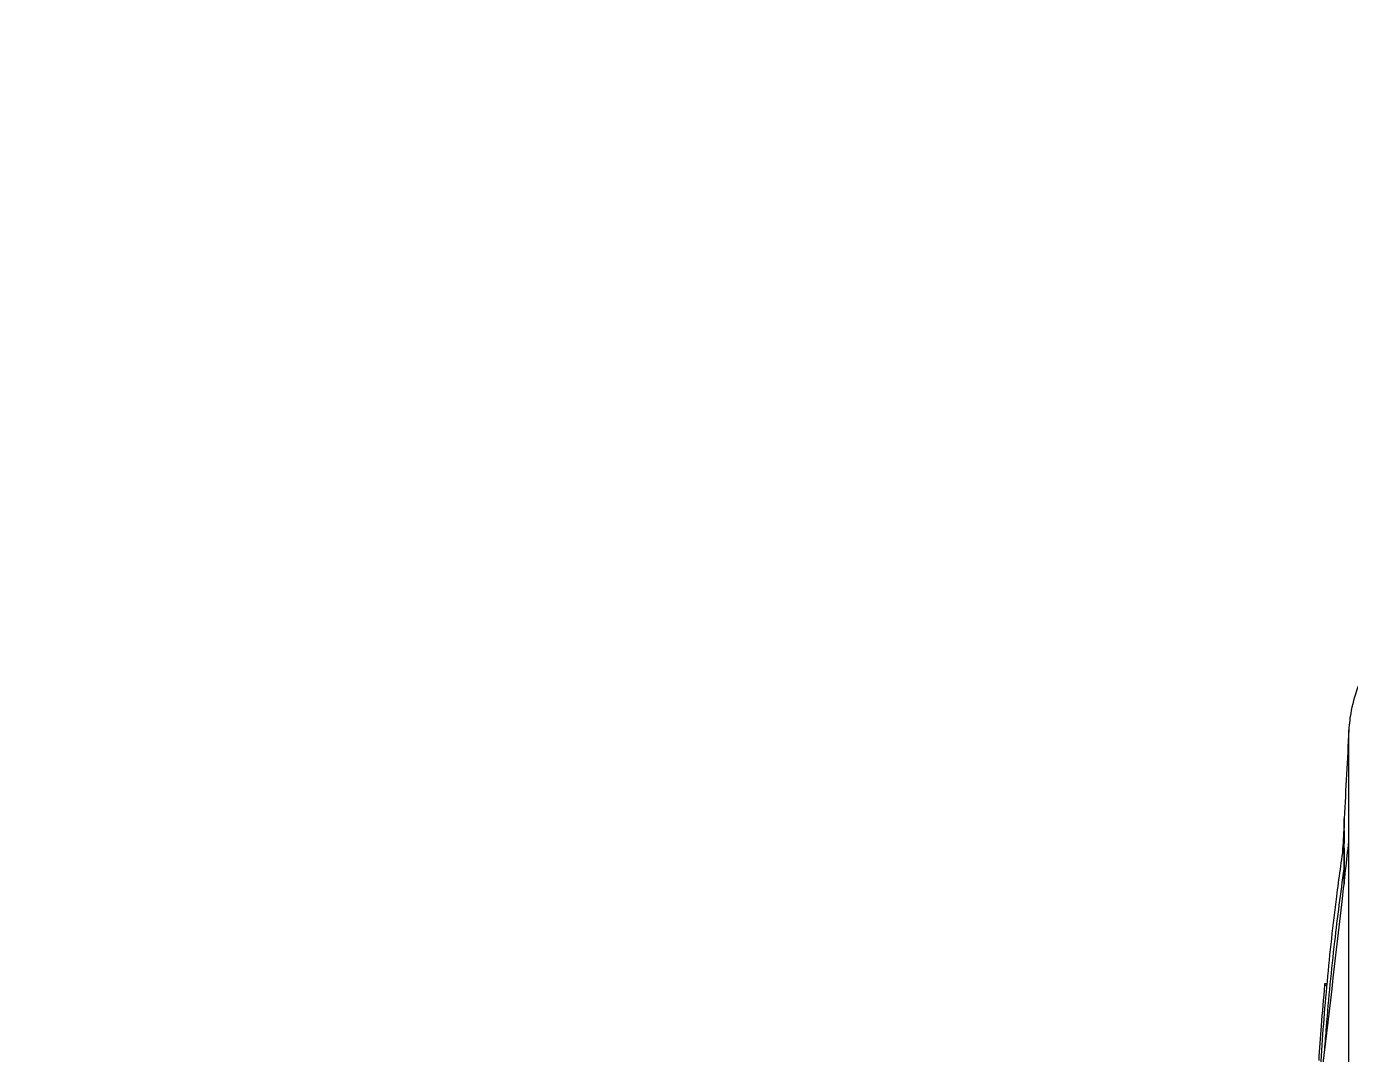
# Model space of a CAD drawing. Header units: millimetres. Extents: x 14484 to 44106, y -7531 to -758.
# Drawn here: x 19762.4 to 20140.1, y -1754.8 to -1461.4 of the extents above; entities that cross this region are included whole.
import ezdxf

# ---------------------------------------------------------------- set-up
doc = ezdxf.new("R2010")
doc.units = ezdxf.units.MM
doc.header["$LTSCALE"] = 15
doc.layers.add('IA-DIBUJO', color=3, linetype='Continuous', lineweight=30)
doc.layers.add('IA-DIM', color=7, linetype='Continuous')
doc.styles.add('ING-AMB', font='romans.shx', dxfattribs={"width": 0.75, "oblique": 15})
doc.dimstyles.new('ING-AMB 15', dxfattribs={"dimscale": 15, "dimtxt": 3, "dimasz": 2.5, "dimexe": 1, "dimexo": 1, "dimgap": 1, "dimtad": 1, "dimdec": 0, "dimzin": 0, "dimdsep": 46, "dimtxsty": 'ING-AMB', "dimcen": 0.1, "dimclrd": 7, "dimclre": 7, "dimclrt": 2, "dimadec": 0, "dimazin": 0, "dimtfac": 1, "dimtdec": 0, "dimtmove": 0, "dimatfit": 0, "dimfxl": 1.25, "dimtolj": 1, "dimtzin": 0, "dimarcsym": 1})

# ---------------------------------------------------------------- blocks, each defined once
blk = doc.blocks.new('A$C0d3526db')
at = {"color": 0, "linetype": 'Continuous', "lineweight": 0, "extrusion": (2.22045e-16, 1, -2.22045e-16)}
for p, q in [((-315.25, 213.93), (-315.25, 245.76)), ((-316.6, 219.15), (-316.6, 217.73)), ((-316.57, 218.43), (-316.57, 220.47)), ((-316.6, 217.05), (-316.6, 213.4)), ((-316.57, 218.43), (-316.57, 218.43)), ((-316.57, 213.63), (-316.57, 218.43)), ((-316.6, 212.05), (-316.6, 205.94)), ((-316.57, 213.63), (-316.57, 213.63)), ((-316.57, 206.18), (-316.57, 213.6)), ((-315.25, 145.43), (-315.25, 213.93)), ((-316.6, 204.43), (-316.6, 201.82)), ((-316.57, 206.18), (-316.57, 206.18)), ((-316.57, 202.13), (-316.57, 206.11)), ((-322.08, 172.96), (-322.08, 173.35))]:
    blk.add_line(p, q, dxfattribs=at)
at = {"color": 0, "linetype": 'Continuous', "lineweight": 0}
blk.add_ellipse((-316.83, 208.4), major_axis=(-0.26, -5.23), ratio=0.002425, start_param=3.019996, end_param=3.116455, dxfattribs=at)
for points, knots in [([(-307.77, 267.25), (-308.12, 266.76), (-308.46, 266.25), (-310.25, 263.47), (-311.49, 261.02), (-313.3, 256.45), (-314.07, 253.92), (-314.93, 249.47), (-315.15, 247.57), (-315.25, 245.76)], [-20.880044, -20.880044, -20.880044, -20.880044, -20.708291, -20.708291, -19.945409, -19.945409, -19.216366, -19.216366, -18.692671, -18.692671, -18.692671, -18.692671]), ([(-316.6, 217.05), (-316.6, 217.49), (-316.59, 217.84), (-316.58, 218.1), (-316.58, 218.16), (-316.58, 218.22), (-316.58, 218.24), (-316.58, 218.26), (-316.58, 218.27), (-316.58, 218.27), (-316.58, 218.28), (-316.58, 218.28), (-316.58, 218.28), (-316.58, 218.28), (-316.58, 218.28), (-316.58, 218.28), (-316.58, 218.28), (-316.58, 218.28), (-316.58, 218.28), (-316.58, 218.28), (-316.58, 218.28), (-316.58, 218.27), (-316.58, 218.27), (-316.58, 218.27), (-316.58, 218.26), (-316.58, 218.26)], [0.5822489, 0.5822489, 0.5822489, 0.5822489, 0.6923834, 0.6923834, 0.7109887, 0.7109887, 0.7196971, 0.7196971, 0.7239274, 0.7239274, 0.7260558, 0.7260558, 0.7272956, 0.7272956, 0.7281368, 0.7281368, 0.7288728, 0.7288728, 0.7297658, 0.7297658, 0.7312835, 0.7312835, 0.7343066, 0.7343066, 0.7349706, 0.7349706, 0.7349706, 0.7349706]), ([(-316.57, 218.43), (-316.57, 218.43), (-316.57, 218.43), (-316.57, 218.43), (-316.57, 218.42), (-316.57, 218.42), (-316.57, 218.42), (-316.57, 218.42), (-316.57, 218.42), (-316.57, 218.41), (-316.57, 218.41), (-316.57, 218.41), (-316.57, 218.41), (-316.57, 218.41), (-316.57, 218.41), (-316.57, 218.41), (-316.57, 218.41), (-316.57, 218.41), (-316.57, 218.41), (-316.57, 218.41), (-316.57, 218.41), (-316.57, 218.41), (-316.57, 218.41), (-316.57, 218.41), (-316.57, 218.41), (-316.57, 218.42), (-316.57, 218.42), (-316.57, 218.42), (-316.57, 218.42), (-316.57, 218.43), (-316.57, 218.43)], [0, 0, 0, 0, 0.00000927711, 0.00000927711, 0.00000927711, 0.00001554272, 0.00001554272, 0.00001554272, 0.00002166952, 0.00002166952, 0.00002166952, 0.00002409963, 0.00002409963, 0.00002409963, 0.00002657591, 0.00002657591, 0.00002657591, 0.00002819715, 0.00002819715, 0.00002819715, 0.00002981307, 0.00002981307, 0.00002981307, 0.00003238404, 0.00003238404, 0.00003238404, 0.00003929194, 0.00003929194, 0.00003929194, 0.00005055039, 0.00005055039, 0.00005055039, 0.00005055039]), ([(-324.05, 138.67), (-323.72, 141.32), (-323.39, 143.99), (-321.04, 163.2), (-319.04, 180.34), (-316.47, 203.01), (-315.85, 208.47), (-315.25, 213.93)], [-31.294678, -31.294678, -31.294678, -31.294678, -30.466658, -30.466658, -25.367805, -25.367805, -23.751203, -23.751203, -23.751203, -23.751203]), ([(-323.76, 140.99), (-323.62, 143.87), (-323.46, 146.76), (-322.78, 157.76), (-322.15, 165.88), (-320.62, 182.08), (-319.72, 190.17), (-318.04, 203.38), (-317.33, 208.51), (-316.57, 213.63)], [1.339593, 1.339593, 1.339593, 1.339593, 10.000225, 10.000225, 34.415429, 34.415429, 58.828813, 58.828813, 74.363807, 74.363807, 74.363807, 74.363807]), ([(-316.6, 212.05), (-316.6, 212.12), (-316.6, 212.18), (-316.6, 212.52), (-316.59, 212.83), (-316.58, 213.2), (-316.58, 213.31), (-316.57, 213.45), (-316.57, 213.49), (-316.57, 213.55), (-316.57, 213.57), (-316.57, 213.6)], [0.5384123, 0.5384123, 0.5384123, 0.5384123, 0.5650314, 0.5650314, 0.6843641, 0.6843641, 0.7312769, 0.7312769, 0.7499428, 0.7499428, 0.7647892, 0.7647892, 0.7647892, 0.7647892]), ([(-322.12, 154.4), (-321.97, 156.6), (-321.8, 158.79), (-320.96, 169.12), (-320.17, 177.25), (-318.45, 192.31), (-317.56, 199.25), (-316.57, 206.18)], [27.902852, 27.902852, 27.902852, 27.902852, 34.497207, 34.497207, 58.992377, 58.992377, 79.985493, 79.985493, 79.985493, 79.985493]), ([(-316.6, 204.43), (-316.6, 204.5), (-316.6, 204.56), (-316.6, 204.92), (-316.6, 205.25), (-316.58, 205.64), (-316.58, 205.77), (-316.57, 205.98), (-316.57, 206.06), (-316.57, 206.11)], [0.5378273, 0.5378273, 0.5378273, 0.5378273, 0.5584509, 0.5584509, 0.652394, 0.652394, 0.6904722, 0.6904722, 0.727351, 0.727351, 0.727351, 0.727351]), ([(-316.57, 206.11), (-316.57, 206.12), (-316.57, 206.14), (-316.57, 206.17), (-316.57, 206.18), (-316.57, 206.18)], [0.000001, 0.000001, 0.000001, 0.000001, 0.00705406, 0.00705406, 0.01411943, 0.01411943, 0.01411943, 0.01411943]), ([(-323.76, 151.35), (-323.54, 154.68), (-323.3, 158), (-322.75, 165.2), (-322.42, 169.08), (-322.08, 172.96)], [0, 0, 0, 0, 10.000139, 10.000139, 21.673806, 21.673806, 21.673806, 21.673806]), ([(-322.08, 173.35), (-322.08, 173.35), (-322.03, 173.35), (-321.86, 173.35), (-321.73, 173.35), (-321.53, 173.35), (-321.49, 173.35), (-321.45, 173.35)], [0.5032962, 0.5032962, 0.5032962, 0.5032962, 0.625, 0.625, 0.75, 0.75, 0.7781811, 0.7781811, 0.7781811, 0.7781811]), ([(-322.08, 172.96), (-322.08, 172.96), (-322.08, 172.95), (-322.08, 172.95), (-322.07, 172.95), (-322.07, 172.95), (-322.07, 172.95), (-322.06, 172.93), (-322.02, 172.92), (-321.95, 172.9), (-321.95, 172.9), (-321.94, 172.9), (-321.93, 172.9), (-321.92, 172.9), (-321.91, 172.89), (-321.89, 172.89), (-321.83, 172.88), (-321.77, 172.87), (-321.71, 172.87), (-321.68, 172.86), (-321.64, 172.86), (-321.61, 172.86), (-321.6, 172.85), (-321.58, 172.85), (-321.57, 172.85), (-321.56, 172.85), (-321.55, 172.85), (-321.53, 172.85), (-321.52, 172.85), (-321.51, 172.85), (-321.5, 172.85), (-321.5, 172.85), (-321.5, 172.85), (-321.49, 172.85)], [0.50322, 0.50322, 0.50322, 0.50322, 0.5125922, 0.5125922, 0.5125922, 0.5273621, 0.5273621, 0.5273621, 0.6233667, 0.6233667, 0.6233667, 0.6307516, 0.6307516, 0.6307516, 0.6455216, 0.6455216, 0.6455216, 0.7046013, 0.7046013, 0.7046013, 0.7341412, 0.7341412, 0.7341412, 0.7489111, 0.7489111, 0.7489111, 0.7562961, 0.7562961, 0.7562961, 0.7636811, 0.7636811, 0.7636811, 0.7656413, 0.7656413, 0.7656413, 0.7656413])]:
    blk.add_open_spline(points, degree=3, knots=knots, dxfattribs=at)
for points in [[(-315.25, 245.76), (-315.69, 237.33), (-316.13, 228.9), (-316.57, 220.47)], [(-316.57, 220.47), (-316.59, 220.02), (-316.6, 219.58), (-316.6, 219.15)], [(-316.97, 210.9), (-316.83, 213.35), (-316.7, 215.81), (-316.58, 218.26)], [(-316.57, 218.43), (-316.57, 218.43), (-316.57, 218.43), (-316.57, 218.43)]]:
    blk.add_open_spline(points, degree=3, dxfattribs=at)
blk = doc.blocks.new('*D27')
at = {"layer": 'Defpoints', "color": 0, "transparency": 16777216}
for p in [(19085.1, -938.01), (19085.1, -1467.77), (20972.86, -2155.19)]:
    blk.add_point(p, dxfattribs=at)
at = {"layer": 'IA-DIM', "color": 7, "lineweight": -2, "transparency": 16777216}
for p, q in [((19085.1, -1452.77), (19085.1, -923.01)), ((20972.86, -2140.19), (20972.86, -923.01)), ((20935.36, -938.01), (19122.6, -938.01))]:
    blk.add_line(p, q, dxfattribs=at)
at = {"layer": 'IA-DIM', "color": 7, "transparency": 16777216}
for points in [[(19122.6, -931.76), (19122.6, -944.26), (19085.1, -938.01)], [(20935.36, -931.76), (20935.36, -944.26), (20972.86, -938.01)]]:
    blk.add_solid(points, dxfattribs=at)
at = {"layer": 'IA-DIM', "color": 2, "transparency": 16777216, "insert": (20028.98, -900.51), "char_height": 45, "attachment_point": 5, "style": 'ING-AMB'}
blk.add_mtext('\\A1;1888', dxfattribs=at)
blk = doc.blocks.new('*D33')
at = {"layer": 'Defpoints', "color": 0, "transparency": 16777216}
for p in [(21038.4, -834.59), (18723.4, -1002.17), (21038.4, -1681.29)]:
    blk.add_point(p, dxfattribs=at)
at = {"layer": 'IA-DIM', "color": 7, "lineweight": -2, "transparency": 16777216}
for p, q in [((18723.4, -987.17), (18723.4, -819.59)), ((21038.4, -1666.29), (21038.4, -819.59)), ((18760.9, -834.59), (21000.9, -834.59))]:
    blk.add_line(p, q, dxfattribs=at)
at = {"layer": 'IA-DIM', "color": 7, "transparency": 16777216}
for points in [[(18760.9, -828.34), (18760.9, -840.84), (18723.4, -834.59)], [(21000.9, -828.34), (21000.9, -840.84), (21038.4, -834.59)]]:
    blk.add_solid(points, dxfattribs=at)
at = {"layer": 'IA-DIM', "color": 2, "transparency": 16777216, "insert": (19880.9, -797.09), "char_height": 45, "attachment_point": 5, "style": 'ING-AMB'}
blk.add_mtext('\\A1;2315', dxfattribs=at)

msp = doc.modelspace()

# ---------------------------------------------------------------- block references
at = {"layer": 'IA-DIBUJO', "color": 8}
msp.add_blockref('A$C0d3526db', (20455.16, -1908.14), dxfattribs=at)

# ---------------------------------------------------------------- dimensions: what is measured, and where the dimension line sits
at = {"layer": 'IA-DIM', "color": 2}
for base, p1, p2, picture, middle in [((21038.4, -834.59), (18723.4, -1002.17), (21038.4, -1681.29), '*D33', (19880.9, -797.09)), ((19085.1, -938.01), (20972.86, -2155.19), (19085.1, -1467.77), '*D27', (20028.98, -900.51))]:
    dim = msp.add_linear_dim(base=base, p1=p1, p2=p2, dimstyle='ING-AMB 15', override={"dimpost": '\\X', "dimtmove": 1}, dxfattribs=at)
    dim.commit()
    dim.dimension.update_dxf_attribs({"geometry": picture, "text_midpoint": middle})

doc.saveas('drawing.dxf')
